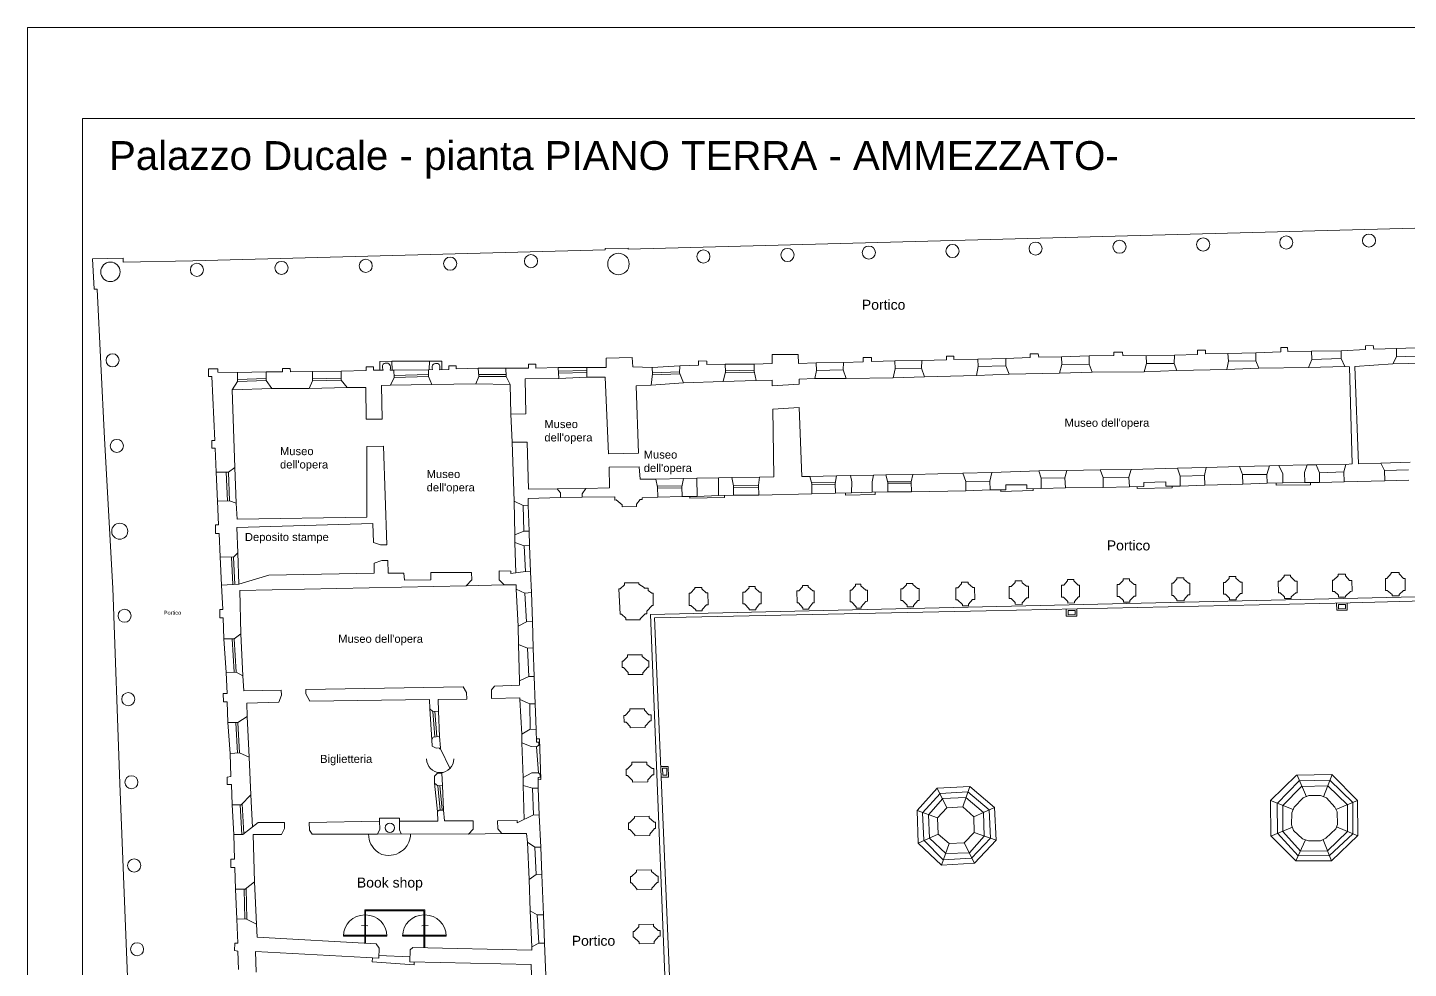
# Model space of a CAD drawing. Header units: millimetres. Extents: x 195 to 76808, y -2861 to 4318.
# Drawn here: x 9032 to 12150, y 2184 to 4309 of the extents above; entities that cross this region are included whole.
import ezdxf
from ezdxf.enums import TextEntityAlignment as Align

# ---------------------------------------------------------------- set-up
doc = ezdxf.new("R2010")
doc.units = ezdxf.units.MM
doc.layers.add('_sottile', color=253, linetype='Continuous', lineweight=5)
doc.layers.add('muri', color=7, linetype='Continuous', lineweight=9)
doc.styles.add('ducale_200', font='ARIAL.TTF', dxfattribs={"height": 1})
doc.styles.get("Standard").update_dxf_attribs({"font": 'ARIAL.TTF'})

msp = doc.modelspace()

# ---------------------------------------------------------------- linework, layer by layer
at = {"layer": '_sottile', "linetype": 'Continuous'}
for p, q in [((11862.1, 3576.4), (11862.1, 3586.7)), ((11862.1, 3586.7), (11877, 3586.3)), ((11877, 3586.3), (11877.7, 3577.6)), ((12071, 3591.3), (12053.4, 3590.5)), ((12053.4, 3590.5), (12053.4, 3582.1)), ((12071.8, 3582.9), (12071, 3591.3)), ((10338.5, 3562.3), (10397.3, 3563.8)), ((10338.5, 3541.6), (10338.5, 3562.3)), ((10397.3, 3563.8), (10398.8, 3542.4)), ((10547, 3546.2), (10547, 3556.2)), ((10547, 3556.2), (10566.1, 3555.4)), ((10566.1, 3555.4), (10566.1, 3547.8)), ((10713.5, 3550), (10713.5, 3570.7)), ((10713.5, 3570.7), (10772.4, 3570.7)), ((10772.4, 3570.7), (10773.1, 3550)), ((10919, 3553.9), (10919, 3563.8)), ((10919, 3563.8), (10937.4, 3563.8)), ((10937.4, 3563.8), (10937.4, 3554.6)), ((10937.4, 3554.6), (10990.1, 3556.2)), ((10990.1, 3556.2), (10990.8, 3538.6)), ((11050.4, 3539.4), (11051.2, 3556.9)), ((11051.2, 3556.9), (11107, 3558.5)), ((11107, 3558.5), (11107, 3566.9)), ((11107, 3566.9), (11123.8, 3566.9)), ((11123.8, 3566.9), (11123.8, 3559.2)), ((11123.8, 3559.2), (11178, 3560)), ((11178, 3560), (11178.8, 3543.2)), ((11241.4, 3561.5), (11296.4, 3563.8)), ((11241.4, 3544.7), (11241.4, 3561.5)), ((11296.4, 3563.8), (11296.4, 3572.2)), ((11296.4, 3572.2), (11314, 3572.2)), ((11314, 3572.2), (11315.5, 3564.6)), ((11315.5, 3564.6), (11366.7, 3565.3)), ((11366.7, 3565.3), (11367.4, 3547.8)), ((11429.3, 3567.6), (11485.1, 3568.4)), ((11429.3, 3548.5), (11429.3, 3567.6)), ((11485.1, 3568.4), (11485.1, 3576)), ((11485.1, 3576), (11504.2, 3576)), ((11504.2, 3576), (11505, 3568.4)), ((11505, 3568.4), (11557.7, 3567.6)), ((11557.7, 3567.6), (11558.4, 3550)), ((11621.1, 3550), (11621.8, 3569.1)), ((11621.8, 3569.1), (11673.8, 3570.7)), ((11673.8, 3570.7), (11673.8, 3580.6)), ((11673.8, 3580.6), (11692.1, 3580.6)), ((11692.1, 3580.6), (11692.1, 3572.2)), ((11692.1, 3572.2), (11742.5, 3573)), ((11744.1, 3555.4), (11740.2, 3537.1)), ((11742.5, 3573), (11744.1, 3555.4)), ((11805.6, 3574.1), (11862.1, 3576.4)), ((11805.6, 3556.5), (11805.6, 3574.1)), ((11812.4, 3539.4), (11805.6, 3556.5)), ((11877.7, 3577.6), (11931.6, 3577.9)), ((11932.4, 3559.6), (11924.3, 3541.6)), ((11931.6, 3577.9), (11932.4, 3559.6)), ((12053.4, 3582.1), (11998.4, 3579.1)), ((11998.4, 3579.1), (11998.4, 3561.5)), ((11998.4, 3561.5), (12006.8, 3543.2)), ((12123, 3584.4), (12071.8, 3582.9)), ((12115.3, 3549.3), (12123.7, 3565.3)), ((12123.7, 3565.3), (12123, 3584.4)), ((9440.3, 3521), (9440.3, 3538.3)), ((9440.3, 3538.3), (9461.7, 3538.3)), ((9461.7, 3538.3), (9461.7, 3530.7)), ((9461.7, 3530.7), (9505.8, 3530.2)), ((9505.8, 3530.2), (9506, 3509.8)), ((9570.7, 3511.9), (9570.3, 3531.3)), ((9570.3, 3531.3), (9607.8, 3531.3)), ((9607.8, 3531.3), (9607.8, 3539)), ((9607.8, 3539), (9625, 3539)), ((9625, 3539), (9625.3, 3531.7)), ((9625.3, 3531.7), (9675, 3532.5)), ((9675, 3532.5), (9675, 3511.5)), ((9739.9, 3533.2), (9796.5, 3534.8)), ((9739.9, 3513), (9739.9, 3533.2)), ((9796.5, 3534.8), (9796.5, 3542.4)), ((9796.5, 3542.4), (9813.3, 3542.4)), ((9813.3, 3542.4), (9813.3, 3535.5)), ((9813.3, 3535.5), (9834.7, 3535.5)), ((9833.1, 3543.2), (9833.5, 3545.8)), ((9833.5, 3540.5), (9833.1, 3543.2)), ((9833.5, 3545.8), (9834.7, 3548.5)), ((9833.9, 3537.4), (9833.5, 3540.5)), ((9834.7, 3535.5), (9833.9, 3537.4)), ((9834.7, 3548.5), (9836.9, 3550)), ((9836.9, 3550), (9839.6, 3550.8)), ((9839.6, 3550.8), (9843.1, 3550.8)), ((9843.1, 3550.8), (9845.7, 3550.8)), ((9845.7, 3550.8), (9847.6, 3549.3)), ((9847.6, 3549.3), (9849.5, 3547.8)), ((9849.5, 3547.8), (9850.7, 3545.8)), ((9851.5, 3540.1), (9850.3, 3535.5)), ((9850.3, 3535.5), (9859.1, 3535.5)), ((9850.7, 3545.8), (9851.1, 3542.8)), ((9851.1, 3542.8), (9851.5, 3540.1)), ((9859.1, 3535.5), (9859.5, 3518.7)), ((9937.4, 3536.3), (9946.5, 3536.7)), ((9937.4, 3520.6), (9937.4, 3536.3)), ((9945.4, 3539.4), (9945.6, 3541.9)), ((9946.5, 3536.7), (9945.4, 3539.4)), ((9945.6, 3541.9), (9945.6, 3544.5)), ((9946.5, 3546.5), (9947.7, 3548)), ((9947.7, 3548), (9950.2, 3549.7)), ((9950.2, 3549.7), (9953, 3550.3)), ((9953, 3550.3), (9956.2, 3550.4)), ((9959.7, 3549.6), (9961.1, 3547.7)), ((9962.9, 3538.3), (9962.2, 3535.9)), ((9962.2, 3535.9), (9982.9, 3536.7)), ((9962.9, 3541.7), (9962.9, 3538.3)), ((9982.9, 3536.7), (9982.9, 3545.1)), ((9982.9, 3545.1), (9999.7, 3545.1)), ((9999.7, 3545.1), (10000, 3538.6)), ((10000, 3538.6), (10049.7, 3539.7)), ((10049.7, 3539.7), (10050.8, 3521)), ((10112.3, 3521), (10111.6, 3539.4)), ((10111.6, 3539.4), (10162.8, 3539.4)), ((10162.8, 3539.4), (10162.8, 3548.5)), ((10162.8, 3548.5), (10179.6, 3548.5)), ((10179.6, 3548.5), (10179.6, 3540.1)), ((10179.6, 3540.1), (10230, 3540.9)), ((10230, 3540.9), (10231.5, 3516.4)), ((10294.9, 3540.9), (10338.5, 3541.6)), ((10294.9, 3519.5), (10294.9, 3540.9)), ((10398.8, 3542.4), (10442.3, 3541.6)), ((10443.1, 3527.1), (10440.1, 3501.2)), ((10442.3, 3541.6), (10443.1, 3527.1)), ((10504.2, 3529.4), (10505, 3544.7)), ((10513.4, 3506.5), (10504.2, 3529.4)), ((10505, 3544.7), (10547, 3546.2)), ((10566.1, 3547.8), (10607.4, 3548.5)), ((10608.1, 3531.7), (10602.8, 3509.6)), ((10607.4, 3548.5), (10608.1, 3531.7)), ((10673, 3548.5), (10713.5, 3550)), ((10673, 3533.2), (10673, 3548.5)), ((10677.6, 3511.9), (10673, 3533.2)), ((10773.1, 3550), (10812.8, 3551.6)), ((10813.6, 3534.8), (10809.8, 3516.4)), ((10812.8, 3551.6), (10813.6, 3534.8)), ((10874, 3536.3), (10874.7, 3552.3)), ((10880.8, 3516.4), (10874, 3536.3)), ((10874.7, 3552.3), (10919, 3553.9)), ((10990.8, 3538.6), (10986.3, 3518)), ((11057.3, 3520.3), (11050.4, 3539.4)), ((11178.8, 3543.2), (11174.9, 3523.3)), ((11248.3, 3526.4), (11241.4, 3544.7)), ((11362.1, 3528.7), (11248.3, 3526.4)), ((11367.4, 3547.8), (11362.1, 3528.7)), ((11436.2, 3531), (11429.3, 3548.5)), ((11553.8, 3531.7), (11436.2, 3531)), ((11558.4, 3550), (11553.8, 3531.7)), ((11627.2, 3534.8), (11621.1, 3550)), ((11740.2, 3537.1), (11627.2, 3534.8)), ((11924.3, 3541.6), (11812.4, 3539.4)), ((12006.8, 3543.2), (12017.5, 3542.4)), ((12017.5, 3542.4), (12023.6, 3323.9)), ((12029, 3543.9), (12115.3, 3549.3)), ((12037.4, 3323.9), (12029, 3543.9)), ((9448, 3521), (9440.3, 3521)), ((9454.4, 3376.6), (9448, 3521)), ((9506, 3509.8), (9493.8, 3490.5)), ((9583.7, 3493.9), (9570.7, 3511.9)), ((9667.4, 3493.9), (9583.7, 3493.9)), ((9675, 3511.5), (9667.4, 3493.9)), ((9753.7, 3495.8), (9739.9, 3513)), ((9795.7, 3496.2), (9753.7, 3495.8)), ((9796.8, 3424.8), (9795.7, 3496.2)), ((9851.1, 3501.5), (9831.2, 3500.8)), ((9831.2, 3500.8), (9832.7, 3424.8)), ((9859.5, 3518.7), (9851.1, 3501.5)), ((9945, 3503.1), (9937.4, 3520.6)), ((10044.3, 3504.6), (9945, 3503.1)), ((10050.8, 3521), (10044.3, 3504.6)), ((10121.5, 3502.7), (10112.3, 3521)), ((10123, 3436.2), (10121.5, 3502.7)), ((10231.5, 3516.4), (10155.9, 3515.7)), ((10155.9, 3515.7), (10157.4, 3437)), ((10336.2, 3519.5), (10294.9, 3519.5)), ((10343.8, 3346.1), (10336.2, 3519.5)), ((10440.1, 3501.2), (10406.4, 3499.6)), ((10406.4, 3499.6), (10411.8, 3347.6)), ((10602.8, 3509.6), (10513.4, 3506.5)), ((10713.5, 3512.6), (10677.6, 3511.9)), ((10713.5, 3499.6), (10713.5, 3512.6)), ((10774.6, 3503.5), (10713.5, 3499.6)), ((10809.8, 3516.4), (10774.6, 3514.9)), ((10774.6, 3514.9), (10774.6, 3503.5)), ((10986.3, 3518), (10880.8, 3516.4)), ((11174.9, 3523.3), (11057.3, 3520.3)), ((9493.8, 3490.5), (9500.2, 3315.3)), ((10157.4, 3437), (10123, 3436.2)), ((10715.1, 3446.9), (10774.6, 3450.7)), ((10717.4, 3294.1), (10715.1, 3446.9)), ((10774.6, 3450.7), (10780, 3294.9)), ((9832.7, 3424.8), (9796.8, 3424.8)), ((9448, 3376.4), (9454.4, 3376.6)), ((9448.2, 3358.8), (9448, 3376.4)), ((10130.7, 3239.1), (10126.1, 3372.8)), ((10126.1, 3372.8), (10159.7, 3372.8)), ((10159.7, 3372.8), (10162.8, 3266.6)), ((9455.6, 3358.8), (9448.2, 3358.8)), ((9457.7, 3304.6), (9455.6, 3358.8)), ((9797.6, 3362.9), (9835.8, 3363.7)), ((9797.6, 3203.2), (9797.6, 3362.9)), ((9835.8, 3363.7), (9843.4, 3140.6)), ((10411.8, 3347.6), (10343.8, 3346.1)), ((9500.2, 3315.3), (9485.2, 3304.8)), ((10345.3, 3316.3), (10413.3, 3317.1)), ((10346.1, 3269.7), (10345.3, 3316.3)), ((10413.3, 3317.1), (10415.6, 3288.8)), ((11315.5, 3307.9), (11209.7, 3304.1)), ((11320.8, 3291.1), (11315.5, 3307.9)), ((11374.3, 3291.8), (11378.9, 3308.7)), ((11378.9, 3308.7), (11453.8, 3310.2)), ((11453.8, 3310.2), (11460.6, 3292.6)), ((11518.7, 3293.4), (11524, 3310.9)), ((11524, 3310.9), (11628.7, 3314)), ((11628.7, 3314), (11634.8, 3295.7)), ((11689.4, 3297.6), (11693.6, 3315.1)), ((11693.6, 3315.1), (11768.9, 3317.8)), ((11768.9, 3317.8), (11775.8, 3299.5)), ((11830.4, 3299.9), (11836.9, 3319.3)), ((11836.9, 3319.3), (11857.5, 3320.1)), ((11857.5, 3320.1), (11867, 3301)), ((11915.9, 3304.5), (11921.7, 3321.3)), ((11921.7, 3321.3), (11942.3, 3321.6)), ((11942.3, 3321.6), (11949.2, 3303.7)), ((12009.1, 3322.4), (12004.6, 3305.6)), ((12004.6, 3305.6), (12005.3, 3283.4)), ((12023.6, 3323.9), (12009.1, 3322.4)), ((12087.8, 3325.5), (12037.4, 3323.9)), ((12037.4, 3323.9), (12037.4, 3323.9)), ((12096.2, 3308.7), (12087.8, 3325.5)), ((12097, 3285.7), (12096.2, 3308.7)), ((9485.2, 3304.8), (9457.7, 3304.6)), ((10415.6, 3288.8), (10450.7, 3288.8)), ((10450.7, 3288.8), (10454.6, 3271.2)), ((10509.6, 3272), (10513.4, 3290.3)), ((10513.4, 3290.3), (10543.2, 3291.1)), ((10543.2, 3291.1), (10543.9, 3249.8)), ((10622.6, 3292.6), (10592.1, 3291.8)), ((10592.1, 3291.8), (10592.1, 3252.1)), ((10626.4, 3274.3), (10622.6, 3292.6)), ((10626.4, 3252.9), (10626.4, 3274.3)), ((10682.2, 3275.8), (10684.5, 3293.4)), ((10683, 3252.9), (10682.2, 3275.8)), ((10684.5, 3293.4), (10717.4, 3294.1)), ((10780, 3294.9), (10798.3, 3294.9)), ((10798.3, 3294.9), (10802.9, 3278.9)), ((10802.9, 3278.9), (10802.9, 3255.9)), ((10855.6, 3279.6), (10858.7, 3296.4)), ((10856.4, 3257.5), (10855.6, 3279.6)), ((10858.7, 3296.4), (10890, 3297.2)), ((10890, 3297.2), (10893.1, 3282.7)), ((10893.1, 3282.7), (10892.9, 3258)), ((10938.9, 3283.4), (10941.9, 3298)), ((10938.9, 3259.8), (10938.9, 3283.4)), ((10941.9, 3298), (10970.2, 3298.7)), ((10970.2, 3298.7), (10974.8, 3281.9)), ((10974.8, 3281.9), (10974.8, 3260.5)), ((11027.5, 3282.7), (11031.3, 3299.5)), ((11028.3, 3260.5), (11027.5, 3282.7)), ((11031.3, 3299.5), (11143.6, 3302.5)), ((11143.6, 3302.5), (11150.5, 3284.2)), ((11150.5, 3284.2), (11150.5, 3262.8)), ((11209.7, 3304.1), (11205.1, 3284.6)), ((11205.1, 3284.6), (11205.5, 3264.7)), ((11241, 3264.7), (11241, 3276.2)), ((11241, 3276.2), (11288.4, 3276.2)), ((11288.4, 3276.2), (11288.4, 3267.4)), ((11321.2, 3268.2), (11320.8, 3291.1)), ((11375.8, 3269.7), (11374.3, 3291.8)), ((11460.6, 3292.6), (11460.6, 3270.5)), ((11520.2, 3272), (11518.7, 3293.4)), ((11602.5, 3282.7), (11553.1, 3281.9)), ((11553.1, 3281.9), (11553.1, 3272.7)), ((11602.7, 3273.5), (11602.5, 3282.7)), ((11634.8, 3295.7), (11634.8, 3273.5)), ((11690.6, 3275.8), (11689.4, 3297.6)), ((11776.1, 3277.7), (11690.6, 3275.8)), ((11775.8, 3299.5), (11776.1, 3277.7)), ((11831.1, 3280.4), (11830.4, 3299.9)), ((11867, 3280.8), (11831.1, 3280.4)), ((11867, 3301), (11867, 3280.8)), ((11916.3, 3281.5), (11915.9, 3304.5)), ((11949.5, 3281.5), (11916.3, 3281.5)), ((11949.2, 3303.7), (11949.5, 3281.5)), ((12005.3, 3283.4), (12097, 3285.7)), ((10235.3, 3247.5), (10162, 3245.2)), ((10162, 3245.2), (10162, 3230.7)), ((10162.8, 3266.6), (10227.7, 3267.4)), ((10227.7, 3267.4), (10235.3, 3258.2)), ((10235.3, 3258.2), (10235.3, 3247.5)), ((10284.2, 3255.9), (10292.6, 3268.2)), ((10284.2, 3248.3), (10284.2, 3255.9)), ((10358.3, 3249.1), (10284.2, 3248.3)), ((10292.6, 3268.2), (10346.1, 3269.7)), ((10358.3, 3241.4), (10358.3, 3249.1)), ((10455.3, 3248.3), (10419.4, 3246.8)), ((10419.4, 3246.8), (10419.4, 3243)), ((10454.6, 3271.2), (10455.3, 3248.3)), ((10510.3, 3249.8), (10509.6, 3272)), ((10543.9, 3249.8), (10510.3, 3249.8)), ((10592.1, 3252.1), (10626.4, 3252.9)), ((10802.9, 3255.9), (10683, 3252.9)), ((10892.9, 3258), (10856.4, 3257.5)), ((10974.8, 3260.5), (10938.9, 3259.8)), ((11150.5, 3262.8), (11028.3, 3260.5)), ((11205.5, 3264.7), (11241, 3264.7)), ((11288.4, 3267.4), (11321.2, 3268.2)), ((11460.6, 3270.5), (11375.8, 3269.7)), ((11553.1, 3272.7), (11520.2, 3272)), ((11634.8, 3273.5), (11602.7, 3273.5)), ((9460.7, 3239.1), (9487.7, 3239.9)), ((9463, 3185.7), (9460.7, 3239.1)), ((9487.7, 3239.9), (9502.7, 3234.6)), ((9502.7, 3234.6), (9505, 3198.6)), ((10151.3, 3230), (10130.7, 3239.1)), ((10162, 3230.7), (10151.3, 3230)), ((10361.4, 3242.2), (10358.3, 3241.4)), ((10374.4, 3231.5), (10361.4, 3242.2)), ((10374.4, 3226.9), (10374.4, 3231.5)), ((10407.2, 3227.7), (10374.4, 3226.9)), ((10415.6, 3243), (10407.2, 3232.3)), ((10407.2, 3232.3), (10407.2, 3227.7)), ((10419.4, 3243), (10415.6, 3243)), ((9456.1, 3166.6), (9456.1, 3185.7)), ((9456.1, 3185.7), (9463, 3185.7)), ((9811.4, 3188.7), (9504.3, 3180)), ((9505, 3198.6), (9797.6, 3203.2)), ((9812.9, 3145.9), (9811.4, 3188.7)), ((9464.5, 3166.6), (9456.1, 3166.6)), ((9466.8, 3113.9), (9464.5, 3166.6)), ((9504.3, 3180), (9506.6, 3123)), ((9506.6, 3123), (9496.6, 3113.1)), ((9828.9, 3140.6), (9812.9, 3145.9)), ((9843.4, 3140.6), (9828.9, 3140.6)), ((9496.6, 3113.1), (9466.8, 3113.9)), ((9814.4, 3099.3), (9832, 3105.5)), ((9814.4, 3077.2), (9814.4, 3099.3)), ((9832, 3105.5), (9845.7, 3105.5)), ((9845.7, 3105.5), (9846.5, 3077.2)), ((9508.8, 3052), (9576.7, 3072)), ((9576.7, 3072), (9814.4, 3077.2)), ((9846.5, 3077.2), (9881.6, 3077.2)), ((9881.6, 3077.2), (9883.2, 3061.1)), ((9883.2, 3061.1), (9942.7, 3061.9)), ((9942.7, 3078.7), (10034.4, 3078.7)), ((9942.7, 3061.9), (9942.7, 3078.7)), ((10035.2, 3061.9), (10022.2, 3048.2)), ((10034.4, 3078.7), (10035.2, 3061.9)), ((9469.9, 3049.7), (9508.8, 3052)), ((9472.9, 2994.7), (9469.9, 3049.7)), ((10022.2, 3048.2), (9511.1, 3037.5)), ((9511.1, 3037.5), (9513.4, 2939.7)), ((9466.1, 2975.6), (9466.1, 2994.7)), ((9466.1, 2994.7), (9472.9, 2994.7)), ((9473.7, 2975.6), (9466.1, 2975.6)), ((9475.2, 2928.2), (9473.7, 2975.6)), ((9513.4, 2939.7), (9498.1, 2928.2)), ((9498.1, 2928.2), (9475.2, 2928.2))]:
    msp.add_line(p, q, dxfattribs=at)
at = {"layer": '_sottile'}
for p, q in [((9859.4, 3523.2), (9937.3, 3525.2)), ((9851.1, 3501.5), (9945, 3503.1)), ((9859.5, 3518.7), (9937.4, 3520.6)), ((12096.2, 3308.7), (12150.2, 3310.5)), ((9962, 2680.2), (9962, 2682.3)), ((9964.1, 2680.2), (9964.1, 2682.2)), ((9962, 2680.2), (9964.1, 2680.2)), ((9985.9, 2635.1), (9964.1, 2680.2)), ((9965.1, 2624.8), (9965.1, 2626.5)), ((9965.1, 2626.5), (9967.2, 2626.5)), ((9967.2, 2625), (9967.2, 2626.5)), ((10402.6, 2527.1), (10403, 2527.4)), ((9793.1, 2316.2), (9929.1, 2316.2)), ((9793.1, 2305.1), (9793.1, 2316.2)), ((9795.2, 2314), (9926.9, 2314)), ((9795.2, 2305.1), (9795.2, 2314)), ((9926.9, 2314), (9926.9, 2305.1)), ((9929.1, 2316.2), (9929.1, 2305.1)), ((9800.2, 2280.5), (9785.9, 2280.8)), ((9793.1, 2305.1), (9795.2, 2305.1)), ((9793.1, 2305.1), (9793.1, 2257)), ((9795.2, 2305.1), (9795.2, 2257)), ((9921.9, 2280.5), (9936.2, 2280.8)), ((9926.9, 2305.1), (9929.1, 2305.1)), ((9926.9, 2305.1), (9926.9, 2257)), ((9929.1, 2305.1), (9929.1, 2257)), ((9793.1, 2257), (9745, 2257)), ((9793.1, 2259), (9745.1, 2259)), ((9793.1, 2241.3), (9793.1, 2257)), ((9793.1, 2257), (9795.2, 2257)), ((9795.2, 2259), (9843.2, 2259)), ((9795.2, 2241.3), (9795.2, 2257)), ((9795.2, 2257), (9843.3, 2257)), ((9926.9, 2259), (9878.9, 2259)), ((9926.9, 2257), (9878.9, 2257)), ((9926.9, 2257), (9926.9, 2230.9)), ((9926.9, 2257), (9929.1, 2257)), ((9929.1, 2259), (9977.1, 2259)), ((9929.1, 2257), (9977.1, 2257)), ((9929.1, 2257), (9929.1, 2230.9))]:
    msp.add_line(p, q, dxfattribs=at)
for points in [[(9224, 3042.6), (9205.6, 3381.2), (9188.8, 3718.1), (9181.9, 3718.1), (9178.1, 3786.9), (9247.6, 3788.4), (9247.6, 3779.2), (9405, 3782.3), (10336.5, 3806.7), (10336.5, 3810.2), (10387.9, 3810.9), (10387.9, 3808.3), (12588.2, 3867.1), (12588.2, 3878.5), (12667.6, 3877.8), (12669.2, 3802.9), (12656.9, 3802.9), (12658.7, 3709.7)], [(12123, 3584.4), (12186.4, 3586.7)], [(9854.9, 3535.5), (9854.5, 3555.2), (9827, 3555), (9827.4, 3535.5)], [(9967.6, 3536.3), (9967.6, 3555.8), (9939.3, 3555.6), (9938.9, 3536.4)], [(10990.1, 3556.2), (11051.2, 3556.9)], [(11178, 3560), (11241.4, 3561.5)], [(11366.7, 3565.3), (11429.3, 3567.6)], [(11557.7, 3567.6), (11621.8, 3569.1)], [(11742.5, 3573), (11805.6, 3574.1)], [(11744.1, 3555.4), (11805.6, 3556.5)], [(11931.6, 3577.9), (11998.4, 3579.1)], [(11932.4, 3559.6), (11998.4, 3561.5)], [(12123.7, 3565.3), (12186.7, 3567.8)], [(9505.8, 3530.2), (9570.3, 3531.3)], [(9675, 3532.5), (9739.9, 3533.2)], [(9937.4, 3536.3), (9859.1, 3535.5)], [(10049.7, 3539.7), (10111.6, 3539.4)], [(10050.6, 3525.5), (10112.1, 3525.5)], [(10230, 3540.9), (10294.9, 3540.9)], [(10230.5, 3533.2), (10294.9, 3534.7)], [(10230.7, 3528.7), (10294.9, 3530.2)], [(10442.3, 3541.6), (10505, 3544.7)], [(10442.9, 3529.4), (10504.3, 3531.7)], [(10443.1, 3524.9), (10505.1, 3527.2)], [(10607.4, 3548.5), (10673, 3548.5)], [(10673.5, 3531), (10607.6, 3529.4)], [(10673, 3535.5), (10608, 3534)], [(10812.8, 3551.6), (10874.7, 3552.3)], [(10813.6, 3534.8), (10874, 3536.3)], [(10990.8, 3538.6), (11050.4, 3539.4)], [(11174.9, 3523.3), (11248.3, 3526.4)], [(11178.8, 3543.2), (11241.4, 3544.7)], [(11362.1, 3528.7), (11436.2, 3531)], [(11429.3, 3548.5), (11367.4, 3547.8)], [(11627.2, 3534.8), (11553.8, 3531.7)], [(11558.4, 3550), (11621.1, 3550)], [(11740.2, 3537.1), (11812.4, 3539.4)], [(11924.3, 3541.6), (12006.8, 3543.2)], [(12115.3, 3549.3), (12187, 3551.3)], [(9583.7, 3493.9), (9493.8, 3490.5)], [(9570.6, 3516.4), (9506, 3514.3)], [(9570.7, 3511.9), (9506, 3509.8)], [(9667.4, 3493.9), (9753.7, 3495.8)], [(9739.9, 3517.5), (9675, 3516)], [(9739.9, 3513), (9675, 3511.5)], [(9945, 3503.1), (9851.1, 3501.5)], [(10044.3, 3504.6), (10121.5, 3502.7)], [(10050.8, 3521), (10112.3, 3521)], [(10294.9, 3519.5), (10231.5, 3516.4)], [(10440.1, 3501.2), (10513.4, 3506.5)], [(10602.8, 3509.6), (10677.6, 3511.9)], [(10809.8, 3516.4), (10880.8, 3516.4)], [(11057.3, 3520.3), (10986.3, 3518)], [(10123, 3436.2), (10126.1, 3372.8)], [(9500.2, 3315.3), (9502.7, 3234.6)], [(11315.5, 3307.9), (11378.9, 3308.7)], [(11453.8, 3310.2), (11524, 3310.9)], [(11628.7, 3314), (11693.6, 3315.1)], [(11768.9, 3317.8), (11836.9, 3319.3)], [(11857.5, 3320.1), (11921.7, 3321.3)], [(11942.3, 3321.6), (12009.1, 3322.4)], [(11949.2, 3303.7), (12004.6, 3305.6)], [(12087.8, 3325.5), (12154, 3327.4)], [(9457.7, 3304.6), (9460.7, 3239.1)], [(9480.6, 3304.8), (9483.1, 3239.8)], [(9485.2, 3304.8), (9487.7, 3239.9)], [(10450.7, 3288.8), (10513.4, 3290.3)], [(10543.2, 3291.1), (10592.1, 3291.8)], [(10622.6, 3292.6), (10684.5, 3293.4)], [(10626.4, 3274.3), (10682.2, 3274.5)], [(10798.3, 3294.9), (10858.7, 3296.4)], [(10802.3, 3281.1), (10856, 3281.9)], [(10803, 3276.6), (10855.7, 3277.4)], [(10890, 3297.2), (10941.9, 3298)], [(10970.2, 3298.7), (11031.3, 3299.5)], [(10974.8, 3284.2), (11027.5, 3284.9)], [(10974.9, 3279.7), (11027.6, 3280.4)], [(11143.6, 3302.5), (11209.7, 3304.1)], [(11205.1, 3284.6), (11150.5, 3284.2)], [(11320.8, 3291.1), (11374.3, 3291.8)], [(11518.7, 3293.4), (11460.6, 3292.6)], [(11634.8, 3295.7), (11689.4, 3297.6)], [(11634.8, 3273.5), (11690.6, 3275.8)], [(11830.4, 3299.9), (11775.8, 3299.5)], [(11776.1, 3277.7), (11831.1, 3280.4)], [(11867, 3280.8), (11916.3, 3281.5)], [(11949.5, 3281.5), (12005.3, 3283.4)], [(12097, 3285.7), (12151, 3287)], [(10227.7, 3267.4), (10292.6, 3268.2)], [(10284.2, 3248.3), (10235.3, 3247.5)], [(10510, 3274.3), (10454.1, 3273.5)], [(10509.6, 3269.7), (10454.6, 3269)], [(10455.3, 3248.3), (10510.3, 3249.8)], [(10605.8, 3252.4), (10605.8, 3248), (10527.1, 3246.3), (10527.1, 3249.8)], [(10543.9, 3249.8), (10592.1, 3252.1)], [(10626.4, 3269.8), (10682.4, 3270)], [(10626.4, 3252.9), (10683, 3252.9)], [(10802.9, 3255.9), (10856.4, 3257.5)], [(10946, 3260), (10946, 3254.4), (10878.7, 3253.1), (10878.9, 3257.9)], [(10892.9, 3258), (10938.9, 3259.8)], [(11028.3, 3260.5), (10974.8, 3260.5)], [(11150.5, 3262.8), (11205.5, 3264.7)], [(11375.8, 3269.7), (11321.2, 3268.2)], [(11460.6, 3270.5), (11520.2, 3272)], [(10130.7, 3239.1), (10132.2, 3163.5)], [(10151.3, 3230), (10152.8, 3171.9)], [(10162, 3230.7), (10164.3, 3171.9)], [(9506.6, 3123), (9508.8, 3052)], [(10132.2, 3145.9), (10134.1, 3077.3)], [(10153.6, 3138.3), (10156.1, 3080.5)], [(10165, 3139.1), (10167.3, 3080.2)], [(9466.8, 3113.9), (9469.9, 3049.7)], [(9492.1, 3113.2), (9495.1, 3051.2)], [(9496.6, 3113.1), (9499.6, 3051.4)], [(10022.2, 3048.2), (10107.8, 3050.5)], [(10135.3, 3040.5), (10139.8, 2957.3)], [(10155.1, 3031.4), (10158.2, 2967.2)], [(10169.6, 3032.9), (10171.9, 2967.9)], [(12684.4, 1489), (12092.4, 1479.8), (11847.9, 1470.7), (10502.7, 1428.7), (10482.8, 1864.9), (10438.4, 2983.7), (12590.1, 3033.4)], [(10447.3, 2975.6), (11196.7, 2991.6), (12018.7, 3010), (12579, 3024.9), (12596.3, 2509.9), (12571.4, 2509.3), (12573.7, 2379.5), (12563.5, 2379.5), (12563.5, 2354.3), (12539.3, 2354), (12542.9, 2265.4), (12566.5, 2265.7), (12566.8, 2238.2)], [(10447.3, 2975.6), (10479.8, 2203.1)], [(9513.4, 2939.7), (9518, 2845)], [(9475.2, 2928.2), (9480.6, 2852.6)], [(9493.6, 2928.2), (9498.2, 2853.2)], [(9498.1, 2928.2), (9502.7, 2853.4)], [(10140.6, 2916), (10142.9, 2833.5)], [(10163.5, 2843.4), (10160.5, 2907.6)], [(10173.4, 2908.4), (10175.7, 2843.4)], [(10148, 2713.6), (10143.7, 2791.5)], [(10165.8, 2781.6), (10167.1, 2724.3)], [(10178, 2781.6), (10180.3, 2724)], [(9532.5, 2661.6), (9527.9, 2753.3)], [(9940.5, 2770.1), (9945, 2700.6)], [(9947.3, 2764.7), (9951.3, 2707)], [(9951.8, 2765.1), (9955.8, 2707.4)], [(9959.6, 2765.5), (9961.8, 2708.2)], [(9484.4, 2739.5), (9489, 2669.3)], [(9502, 2739.5), (9505.9, 2670.5)], [(9506.6, 2739.5), (9510.4, 2670.8)], [(10148, 2693.4), (10150.8, 2615.5)], [(10181.1, 2702.6), (10188, 2702.6), (10190.8, 2610.7), (10184.9, 2610.2)], [(10181.3, 2685), (10185.7, 2625.7)], [(12035.1, 2563.8), (12035.9, 2484.4), (11976.3, 2427.1), (11896.1, 2427.1), (11839.5, 2483.6), (11838.8, 2563.8), (11897.6, 2620.4), (11977, 2621.9), (12035.1, 2563.8)], [(11899.1, 2620.4), (11919.8, 2571.5)], [(11977.8, 2621.9), (11958.7, 2571.5)], [(9951.1, 2602.8), (9957.3, 2538.6)], [(9958, 2596.7), (9963.4, 2541.7)], [(9962.5, 2597.1), (9967.9, 2542.1)], [(9968.7, 2597.4), (9971, 2541.7)], [(10150.8, 2597.4), (10153.5, 2520.7)], [(10171.9, 2591.1), (10174.2, 2531)], [(10184.9, 2591.1), (10187.2, 2530.2)], [(11215.4, 2547.8), (11219.2, 2473.7), (11170.4, 2421.7), (11095.5, 2417.2), (11042.8, 2466.8), (11040.5, 2540.9), (11086.3, 2591.3), (11159.7, 2595.2), (11215.4, 2547.8)], [(11086.3, 2591.3), (11107.7, 2547)], [(11159.7, 2595.2), (11143.6, 2549.3)], [(12024.4, 2559.3), (12024.4, 2488.2), (11971.7, 2439.3), (11901.4, 2438.6), (11854.8, 2489.7), (11854.1, 2557), (11903.7, 2608.1), (11972.5, 2609.7), (12024.4, 2559.3)], [(12013, 2553.9), (12013, 2493.6), (11967.9, 2450), (11906.8, 2449.3), (11866.3, 2493.6), (11866.3, 2552.4), (11909.1, 2595.2), (11968.6, 2596.7), (12013, 2553.9)], [(9536.3, 2576.1), (9539.6, 2503.5)], [(11203.2, 2542.4), (11206.3, 2478.3), (11163.5, 2433.2), (11099.3, 2429.4), (11055.8, 2473.7), (11052.7, 2535.6), (11092.4, 2579.1), (11155.1, 2582.9), (11203.2, 2542.4)], [(11191, 2536.3), (11192.5, 2482.9), (11158.9, 2445.4), (11105.4, 2443.9), (11068.8, 2478.3), (11066.5, 2531), (11098.5, 2567.7), (11150.5, 2569.9), (11191, 2536.3)], [(11838.8, 2563.8), (11890, 2543.2)], [(12035.1, 2563.8), (11986.2, 2543.2)], [(9493.6, 2553.9), (9497.4, 2486.7)], [(9511.9, 2553.9), (9515.7, 2486.7)], [(9516.3, 2556), (9520.2, 2488.4)], [(11040.5, 2540.9), (11087.1, 2524.1)], [(11215.4, 2547.8), (11168.8, 2526.4)], [(11839.5, 2482.9), (11888.4, 2503.5)], [(12035.9, 2483.6), (11987.7, 2504.3)], [(9896.7, 2488), (9896.3, 2483.1), (9894.8, 2476.2), (9892.7, 2469.1), (9889.3, 2461.9), (9884.9, 2456.1), (9880.7, 2452.1), (9876.5, 2448.9), (9870.4, 2445.2), (9864.6, 2442.4), (9858.5, 2440.8), (9853.2, 2439.7), (9845.9, 2439.5), (9840, 2439.7), (9832, 2441.6), (9824.7, 2445.4), (9819, 2449.8), (9813.8, 2455), (9810.4, 2459.8), (9807.3, 2465.1), (9804.9, 2470.3), (9803.1, 2475.2), (9802.2, 2481.1), (9802, 2487.4)], [(10027.5, 2487.4), (10103.2, 2489)], [(10160.5, 2469.1), (10164.3, 2385.1)], [(11042.8, 2466.8), (11088.6, 2487.4)], [(11095.5, 2417.2), (11113.1, 2466.1)], [(11170.4, 2421.7), (11146.7, 2467.6)], [(11219.2, 2473.7), (11169.6, 2491.3)], [(11896.1, 2427.1), (11918.2, 2474.5)], [(11976.3, 2427.1), (11958, 2474.5)], [(10180.3, 2396.5), (10177.3, 2457.7)], [(10191, 2458.4), (10193.3, 2395.8)], [(9544, 2379.7), (9548.6, 2284.2)], [(9501.2, 2362.9), (9504.3, 2295.7)], [(9521.1, 2362.8), (9522.6, 2296.4)], [(9525.6, 2364.7), (9527.2, 2295.3)], [(10166.6, 2314), (10170.4, 2233.1)], [(10182.6, 2304.9), (10186.4, 2241.5)], [(10197.1, 2304.9), (10199.4, 2241.5)], [(9904.6, 2199.5), (9904.6, 2192.6), (9809.8, 2199.5), (9810.6, 2207.9)], [(9895.4, 2210.1), (9825.1, 2213.2)], [(10479.8, 2203.1), (10489.7, 1967.1)]]:
    msp.add_lwpolyline(points, dxfattribs=at)
at = {"layer": '_sottile', "linetype": 'Continuous'}
for points in [[(9224, 3042.6), (9205.6, 3381.2), (9188.8, 3718.1), (9181.9, 3718.1), (9178.1, 3786.9), (9247.6, 3788.4), (9247.6, 3779.2), (9405, 3782.3), (10336.5, 3806.7), (10336.5, 3810.2), (10387.9, 3810.9), (10387.9, 3808.3), (12588.2, 3867.1), (12588.2, 3878.5), (12667.6, 3877.8), (12669.2, 3802.9), (12656.9, 3802.9), (12658.7, 3709.7)], [(9939.3, 3555.6), (9854.5, 3555.2)], [(11928.9, 3281.5), (11928.9, 3276.6), (11851.4, 3275.6), (11851.4, 3280.6)], [(11302.9, 3267.8), (11302.9, 3263.2), (11229.9, 3260.9), (11229.9, 3264.7)], [(11616.5, 3273.5), (11616.5, 3269.4), (11537.5, 3267.9), (11537.5, 3272.2)], [(10164.3, 3171.9), (10165, 3139.1), (10153.6, 3138.3), (10132.2, 3145.9), (10132.2, 3163.5), (10152.8, 3171.9), (10164.3, 3171.9)], [(10167.3, 3080.2), (10169.6, 3032.9), (10155.1, 3031.4), (10135.3, 3040.5), (10135.3, 3050.5), (10107.8, 3050.5), (10097.1, 3061.9), (10097.1, 3081.8), (10123, 3081.5), (10122.8, 3075.7), (10156.1, 3080.5), (10167.3, 3080.2)], [(11170.6, 3044.1), (11166.3, 3044.1), (11155.8, 3053.3), (11155.8, 3056.3), (11140.8, 3056.3), (11141.1, 3052.5), (11132.7, 3043.8), (11128.3, 3043.8), (11128.1, 3016.8), (11131.9, 3016.8), (11142.9, 3005.9), (11142.9, 3003.1), (11156.4, 3003.1), (11156.4, 3006.7), (11166, 3017.6), (11170.9, 3017.3), (11170.6, 3044.1)], [(11292.1, 3047.1), (11287.7, 3047.1), (11277.8, 3055), (11277.3, 3059.4), (11262, 3059.6), (11262, 3055.8), (11253.4, 3046.6), (11248.8, 3046.6), (11248.8, 3019.9), (11253.4, 3019.9), (11262.3, 3010.5), (11262.3, 3006.7), (11278.3, 3006.4), (11278.3, 3010), (11288.8, 3021.2), (11292.6, 3021.2), (11292.1, 3047.1)], [(11407.4, 3049.9), (11404.6, 3049.9), (11394.9, 3059.6), (11394.9, 3062.4), (11380.7, 3062.4), (11380.7, 3059.4), (11371.8, 3049.7), (11366.9, 3049.7), (11366.9, 3022.7), (11371.5, 3022.7), (11381.2, 3013), (11381.2, 3009.2), (11396.2, 3009.5), (11396.2, 3013), (11405.1, 3023.7), (11407.7, 3023.7), (11407.4, 3049.9)], [(11535, 3051.2), (11531.2, 3051.2), (11520.5, 3060.1), (11520.5, 3063.9), (11506, 3063.9), (11506, 3060.1), (11496.8, 3051), (11492.5, 3051), (11492.5, 3024.2), (11497.1, 3024), (11507, 3015.1), (11507, 3011.7), (11521, 3011.7), (11521, 3014.8), (11530.9, 3025), (11535, 3025), (11535, 3051.2)], [(11657, 3054.3), (11653.7, 3054.3), (11643.2, 3063.4), (11643.2, 3066.5), (11627.4, 3066.5), (11627.4, 3063.2), (11619.3, 3054), (11615.7, 3054), (11616, 3026.3), (11618.8, 3026.3), (11627.4, 3017.6), (11627.4, 3014.5), (11644.2, 3014.5), (11644.2, 3017.6), (11653.1, 3028), (11657, 3028), (11657, 3054.3)], [(11774.9, 3056.8), (11771, 3056.8), (11760.4, 3065.7), (11760.4, 3069.5), (11745.6, 3069.5), (11745.3, 3064.7), (11736.4, 3055.8), (11732.6, 3055.8), (11732.9, 3029.3), (11737.4, 3029.3), (11746.3, 3020.1), (11746.3, 3016.3), (11761.1, 3016.3), (11761.1, 3020.7), (11771, 3031.1), (11774.6, 3031.1), (11774.9, 3056.8)], [(11899.1, 3059.1), (11894.5, 3059.1), (11883.9, 3069.3), (11883.9, 3072.1), (11869.3, 3072.1), (11869.3, 3069.5), (11859.9, 3058.6), (11856.4, 3058.9), (11856.6, 3032.6), (11860.7, 3032.6), (11870.1, 3023.2), (11870.1, 3019.4), (11885.4, 3019.4), (11885.4, 3023.5), (11895.8, 3032.4), (11899.1, 3032.4), (11899.1, 3059.1)], [(12022.4, 3060.6), (12017.3, 3060.6), (12007.9, 3071.1), (12007.9, 3074.4), (11991.6, 3074.4), (11991.6, 3070.6), (11981.1, 3060.9), (11978.6, 3060.9), (11978.8, 3035.2), (11983.7, 3035.2), (11992.1, 3027), (11992.1, 3022.4), (12008.4, 3022.4), (12008.4, 3024.7), (12019.3, 3035.7), (12023.1, 3035.9), (12022.4, 3060.6)], [(12143.1, 3064.5), (12139.5, 3064.5), (12129.1, 3075.4), (12129.1, 3078.5), (12111, 3078.5), (12111, 3075.9), (12101.6, 3065), (12098.8, 3065), (12098.8, 3038), (12102.3, 3038), (12113.3, 3028.8), (12113.3, 3026), (12129.6, 3026), (12129.6, 3028.8), (12139.5, 3038), (12143.1, 3038), (12143.1, 3064.5)], [(9275.8, 1709.2), (9239.9, 2602), (9224, 3042.6)], [(10444.4, 3031.4), (10441.6, 3031.4), (10433.2, 3038), (10433.2, 3042.6), (10424.3, 3042.6), (10424.3, 3044.8), (10412, 3051.7), (10412, 3054.8), (10379.7, 3054.8), (10379.7, 3050.5), (10370.3, 3041.3), (10367, 3041.3), (10369.8, 2984), (10373.3, 2984.2), (10382.8, 2975.1), (10382.8, 2971.3), (10415.6, 2971.3), (10415.6, 2973.8), (10426.3, 2985.3), (10430.4, 2985.3), (10430.6, 2990.9), (10442.1, 3003.6), (10444.9, 3003.6), (10444.4, 3031.4)], [(10568.4, 3032.4), (10564.6, 3032.4), (10554.6, 3041.8), (10554.6, 3044.3), (10538.9, 3044.3), (10538.9, 3042), (10528.9, 3031.6), (10525.6, 3031.6), (10525.9, 3003.6), (10529.4, 3003.6), (10540.6, 2993.7), (10540.9, 2991.4), (10554.9, 2991.4), (10554.9, 2994.7), (10565.1, 3005.4), (10568.6, 3005.4), (10568.4, 3032.4)], [(10688.8, 3033.9), (10685, 3033.9), (10675.3, 3042.6), (10675.3, 3046.9), (10660.8, 3046.9), (10661.1, 3043.6), (10651.4, 3034.2), (10647.1, 3034.2), (10647.1, 3007.2), (10650.9, 3007.2), (10661.6, 2996.5), (10661.6, 2993.9), (10676.1, 2993.9), (10676.1, 2996.2), (10685, 3007.7), (10688.8, 3007.7), (10688.8, 3033.9)], [(10808, 3037.2), (10805, 3037.2), (10795, 3045.6), (10795, 3048.7), (10781.8, 3048.7), (10781.8, 3045.6), (10773.4, 3037), (10768.8, 3037), (10769.8, 3009.5), (10772.6, 3009.5), (10782.8, 2998.5), (10782.8, 2995.4), (10795.8, 2995.4), (10795.8, 2998), (10805.2, 3010.2), (10808.3, 3010.2), (10808, 3037.2)], [(10928.5, 3038.7), (10925.1, 3038.7), (10913.9, 3048.2), (10913.9, 3052), (10901.2, 3052), (10901.2, 3048.2), (10892.5, 3038.7), (10889.2, 3038.7), (10889.2, 3012.3), (10892.3, 3012.3), (10902.7, 3001.1), (10902.7, 2997.7), (10914.4, 2998), (10914.4, 3001.1), (10924.9, 3013), (10928.5, 3013.3), (10928.5, 3038.7)], [(11045.3, 3042), (11041.5, 3042), (11031.3, 3051.2), (11031.3, 3053.8), (11016.8, 3053.8), (11017.1, 3050.5), (11007.6, 3041.5), (11004.1, 3041.5), (11004.1, 3015.3), (11007.4, 3015.3), (11018.3, 3004.4), (11018.3, 3000.8), (11032.9, 3000.8), (11032.9, 3003.9), (11042, 3015.1), (11045.3, 3015.1), (11045.3, 3042)], [(11401.3, 2996.2), (11401.3, 2979.9), (11377.6, 2979.4), (11377.4, 2995.4)], [(12012, 3009.8), (12012, 2993.5), (11988.3, 2993), (11988.1, 3009)], [(12008.4, 3006.2), (12008.4, 2996.8), (11992.6, 2996.5), (11992.6, 3005.9), (12008.4, 3006.2)], [(10171.9, 2967.9), (10173.4, 2908.4), (10160.5, 2907.6), (10140.6, 2916), (10139.8, 2957.3), (10158.2, 2967.2), (10171.9, 2967.9)], [(11397.7, 2992.6), (11397.7, 2983.2), (11382, 2983), (11382, 2992.4), (11397.7, 2992.6)], [(10435, 2878.8), (10432.2, 2878.8), (10419.9, 2889), (10419.9, 2892.3), (10386.8, 2892.3), (10386.8, 2888.2), (10377.2, 2877.8), (10374.9, 2877.8), (10374.9, 2864.1), (10377.7, 2864.1), (10388.1, 2852.6), (10388.4, 2848), (10421.2, 2847.8), (10421.2, 2851.8), (10432.4, 2864.8), (10435.2, 2864.8), (10435, 2878.8)], [(9604.3, 2812.9), (9605.1, 2801.4), (9599, 2785.4), (9527.2, 2783.1), (9527.9, 2753.3), (9506.6, 2739.5), (9484.4, 2739.5), (9482.9, 2786.1), (9474.5, 2786.1), (9473.7, 2805.2), (9482.9, 2805.2), (9480.6, 2852.6), (9502.7, 2853.4), (9518, 2845), (9520.3, 2811.3), (9604.3, 2812.9)], [(10175.7, 2843.4), (10178, 2781.6), (10165.8, 2781.6), (10143.7, 2791.5), (10143.7, 2795.3), (10079.5, 2793.8), (10079.5, 2813.6), (10086.4, 2822), (10142.9, 2823.6), (10142.9, 2833.5), (10163.5, 2843.4), (10175.7, 2843.4)], [(10015.3, 2820.5), (10023, 2807.5), (10023.7, 2792.2), (9958.8, 2791.5), (9959.6, 2765.5), (9947.3, 2764.7), (9940.5, 2770.1), (9939.7, 2791.5), (9669.3, 2787.7), (9660.1, 2804.5), (9660.1, 2814.4), (10015.3, 2820.5)], [(10440.3, 2756.9), (10434.5, 2756.9), (10425, 2767.3), (10425, 2770.1), (10391.7, 2770.1), (10391.7, 2766.5), (10381.2, 2755.1), (10378.7, 2755.1), (10378.9, 2740.6), (10383.3, 2740.6), (10392.7, 2730.6), (10392.7, 2727.8), (10426.6, 2728.1), (10426.6, 2731.6), (10437.8, 2743.4), (10440.3, 2743.4), (10440.3, 2756.9)], [(10180.3, 2724), (10167.1, 2724.3), (10148, 2713.6), (10148, 2693.4), (10169.4, 2685.3), (10181.3, 2685), (10186.2, 2688.1), (10186.2, 2695), (10181.3, 2695), (10180.3, 2724)], [(9961.8, 2708.2), (9964.1, 2682.2), (9954.2, 2681.5), (9945.8, 2686.1), (9945, 2700.6), (9948.1, 2706.7), (9961.8, 2708.2)], [(9532.5, 2661.6), (9536.3, 2576.1), (9514.2, 2553.9), (9493.6, 2553.9), (9492, 2599.7), (9482.9, 2599.7), (9482.9, 2616.5), (9490.5, 2617.3), (9489, 2669.3), (9510.4, 2670.8), (9532.5, 2661.6)], [(9967.2, 2625), (9968.7, 2597.4), (9958, 2596.7), (9951.1, 2602.8), (9951.1, 2618.1), (9956.5, 2624.2), (9967.2, 2625)], [(10170.9, 2625.7), (10185.7, 2625.7), (10189.2, 2622.4), (10189.2, 2615.8), (10184.9, 2615.5), (10184.9, 2591.1), (10171.9, 2591.1), (10150.8, 2597.4), (10150.8, 2615.5), (10170.9, 2625.7)], [(10446.2, 2635.9), (10442.1, 2635.9), (10430.4, 2645.1), (10430.4, 2649.7), (10396.8, 2649.7), (10396.8, 2644.8), (10385.8, 2633.9), (10383.5, 2633.9), (10383.8, 2619.9), (10386.8, 2619.9), (10397.8, 2608.9), (10397.8, 2605.1), (10432.2, 2605.6), (10432.2, 2609.9), (10443.4, 2621.6), (10446.2, 2621.6), (10446.2, 2635.9)], [(10461.4, 2640.2), (10478.6, 2640.2), (10479.1, 2616.5), (10462.4, 2616.2)], [(10465.9, 2636.6), (10475.3, 2636.6), (10475.6, 2620.8), (10466.2, 2620.8), (10465.9, 2636.6)], [(11983.9, 2548.6), (11989.3, 2537.9), (11990, 2509.6), (11986.2, 2499.7), (11964.1, 2478.3), (11951.8, 2472.2), (11924.3, 2472.2), (11911.4, 2476.8), (11890.7, 2495.8), (11886.1, 2508.8), (11886.9, 2535.6), (11892.3, 2548.6), (11912.9, 2569.2), (11925.1, 2574.5), (11951.8, 2574.5), (11965.6, 2569.2), (11983.9, 2548.6)], [(10038.2, 2517.2), (10038.2, 2498.9), (10027.5, 2487.4), (9875.5, 2488.2), (9871.7, 2497.4), (9871.7, 2516.5), (9958, 2516.5), (9957.3, 2538.6), (9961.1, 2541.7), (9971, 2541.7), (9973.3, 2517.2), (10038.2, 2517.2)], [(10187.2, 2530.2), (10191, 2458.4), (10177.3, 2457.7), (10160.5, 2469.1), (10158.9, 2489), (10103.2, 2489), (10094, 2499.7), (10093.2, 2517.2), (10137.5, 2518), (10137.5, 2512.7), (10174.2, 2531), (10187.2, 2530.2)], [(10450.2, 2514.2), (10446.9, 2514.2), (10435.5, 2524.4), (10435.5, 2527.7), (10402.6, 2527.4), (10402.6, 2524.6), (10391.2, 2512.7), (10389.1, 2512.7), (10389.1, 2497.9), (10391.7, 2497.9), (10402.9, 2486.2), (10402.9, 2483.9), (10437, 2484.4), (10437, 2487.2), (10447.7, 2500.2), (10450.2, 2500.2), (10450.2, 2514.2)], [(11168.8, 2526.4), (11169.6, 2491.3), (11146.7, 2467.6), (11113.1, 2466.1), (11088.6, 2487.4), (11087.1, 2524.1), (11107.7, 2547), (11143.6, 2549.3), (11168.8, 2526.4)], [(9612, 2513.4), (9612, 2500.4), (9605.1, 2486.7), (9540.9, 2486.7), (9544, 2379.7), (9523.4, 2362.9), (9501.2, 2362.9), (9499.7, 2411.8), (9490.5, 2411.8), (9490.5, 2430.9), (9498.9, 2430.9), (9497.4, 2486.7), (9518, 2486.7), (9552.4, 2513.4), (9612, 2513.4)], [(9826.6, 2516.5), (9827.4, 2498.9), (9822, 2487.4), (9674.6, 2487.4), (9668.5, 2496.6), (9667.7, 2513.4), (9826.6, 2516.5)], [(9826.6, 2516.5), (9826.6, 2523.3), (9871.7, 2523.3), (9871.7, 2516.5)], [(9875.3, 2488.2), (9822.2, 2487.4)], [(10456.1, 2392.7), (10453.3, 2392.7), (10441.1, 2403.2), (10441.1, 2407), (10407.2, 2406), (10407.2, 2402.4), (10396, 2392), (10393.7, 2392), (10393.7, 2377.2), (10395.7, 2377.2), (10408, 2363.9), (10408, 2361.9), (10441.3, 2362.4), (10441.3, 2365.5), (10453.6, 2378.5), (10455.8, 2378.5), (10456.1, 2392.7)], [(10193.3, 2395.8), (10197.1, 2304.9), (10182.6, 2304.9), (10166.6, 2314), (10164.3, 2385.1), (10180.3, 2396.5), (10193.3, 2395.8)], [(9547.8, 2176.1), (9546.3, 2222.4), (9825.1, 2207.1), (9825.9, 2230), (9819, 2239.9), (9550.1, 2254.5), (9548.6, 2284.2), (9524.9, 2296.5), (9504.3, 2295.7), (9506.6, 2241.5), (9499.7, 2241.5), (9498.9, 2224.7), (9506.6, 2223.1), (9508.3, 2182.1)], [(10460.7, 2270), (10456.1, 2270), (10445.4, 2279.9), (10445.4, 2284), (10412, 2283.2), (10412, 2278.1), (10401.6, 2267.9), (10399.1, 2267.9), (10399.1, 2255.2), (10401.3, 2255.2), (10413.3, 2243.2), (10413.3, 2239.9), (10446.7, 2240.7), (10446.7, 2244.8), (10457.4, 2257.3), (10460.4, 2257.3), (10460.7, 2270)], [(10199.4, 2241.5), (10202.5, 2168.1), (10169.6, 2168.1), (10168.9, 2193.3), (9895.4, 2199.5), (9896.1, 2226.2), (9901.5, 2231.5), (10170.4, 2225.4), (10170.4, 2233.1), (10186.4, 2241.5), (10199.4, 2241.5)]]:
    msp.add_lwpolyline(points, dxfattribs=at)
at = {"layer": '_sottile'}
msp.add_lwpolyline([(9898.3, 3524.6, 0, 13.6, 0), (9898.3, 3545.3, 0, 0, 0), (9898.3, 3555.4, 0, 0, 0)], format="xyseb", dxfattribs=at)
for centre, radius in [((11874.4, 3823.6), 14.8), ((12061.2, 3827.9), 14.8), ((10558, 3791.9), 14.8), ((10748, 3795.4), 14.8), ((10931.6, 3800.8), 14.8), ((11120.6, 3804.3), 14.8), ((11308.2, 3809.8), 14.8), ((11497.8, 3813.9), 14.8), ((11686.8, 3819), 14.8), ((9218.9, 3757.3), 22), ((9414.3, 3761.9), 14.8), ((9605.2, 3766.1), 14.8), ((9795.5, 3770.9), 14.8), ((9986.2, 3775.8), 14.8), ((10168.7, 3781.4), 14.8), ((10366.2, 3775), 24.3), ((9223.8, 3557.5), 14.8), ((9233.3, 3364.2), 14.8), ((9239.8, 3171.5), 18.1), ((9250.9, 2980.6), 14.8), ((9259.2, 2792.3), 14.8), ((9266.2, 2604.6), 14.8), ((9849.9, 2502), 10.6), ((9272.6, 2416.6), 14.8), ((9279, 2227.5), 14.8)]:
    msp.add_circle(centre, radius, dxfattribs=at)
at = {"layer": '_sottile', "linetype": 'Continuous'}
for centre, radius, start, end in [((9943.2, 3546.7), 3.24, 317.1476, 356.4552), ((9953.1, 3530), 20.7, 71.2896, 81.3678), ((9957.1, 3543.9), 5.49, 10.8455, 43.8542), ((9951.7, 3542), 11.2, 358.7811, 15.0413)]:
    msp.add_arc(centre, radius, start, end, dxfattribs=at)
at = {"layer": '_sottile'}
for centre, radius, start, end in [((9963.8, 2657.2), 30.8, 180, 0), ((9793.1, 2257), 48.1, 90, 180), ((9795.2, 2257), 48.1, 0, 90), ((9926.9, 2257), 48.1, 90, 180), ((9929.1, 2257), 48.1, 0, 90)]:
    msp.add_arc(centre, radius, start, end, dxfattribs=at)
at = {"layer": 'muri'}
msp.add_line((9031.9, 108.8), (9031.9, 4308.8), dxfattribs=at)
at = {"layer": 'muri', "linetype": 'Continuous', "ltscale": 0.1}
for p, q in [((9031.9, 4308.8), (11991.9, 4308.8)), ((11991.9, 4308.8), (14951.9, 4308.8))]:
    msp.add_line(p, q, dxfattribs=at)
at = {"layer": 'muri'}
msp.add_lwpolyline([(9156.1, 4103.3), (14673.9, 4103.3), (14673.9, 344.9), (9156.1, 344.9)], close=True, dxfattribs=at)

# ---------------------------------------------------------------- texts
at = {"layer": '_sottile', "style": 'ducale_200'}
msp.add_text('Portico', height=22.58, dxfattribs=at).set_placement((10309.8, 2235.4), align=Align.CENTER)
at = {"layer": '_sottile', "attachment_point": 1, "style": 'ducale_200'}
for s, insert, char_height, width in [('{\\H2.5x;Portico}', (10916, 3694.3), 9.034, 106.607), ("Museo\\Pdell'opera", (10198.9, 3422.5), 18.07, 106.607), ("Museo dell'opera", (11373.7, 3425.5), 18.068, 271.237), ("Museo\\Pdell'opera", (9601.9, 3361.4), 18.07, 106.607), ("Museo\\Pdell'opera", (10423.3, 3353.6), 18.07, 106.607), ("Museo\\Pdell'opera", (9933.1, 3309.7), 18.07, 106.607), ('Deposito stampe', (9522.6, 3167.5), 18.068, 315.988), ('Portico', (11469.1, 3150.8), 22.58, 106.607), ('Portico', (9339.4, 2991.9), 9.03, 106.607), ("Museo dell'opera", (9733.3, 2937.7), 18.068, 225.18), ('Biglietteria', (9692.4, 2666.4), 18.068, 106.607), ('Book shop', (9775.5, 2389.4), 22.58, 204.373)]:
    msp.add_mtext(s, dxfattribs=dict(at, insert=insert, char_height=char_height, width=width))
at = {"layer": 'muri', "linetype": 'Continuous', "ltscale": 0.1, "insert": (9215.6, 4052.5), "char_height": 65, "width": 20000, "attachment_point": 1}
msp.add_mtext('Palazzo Ducale - pianta PIANO TERRA - AMMEZZATO- ', dxfattribs=at)

doc.saveas('drawing.dxf')
